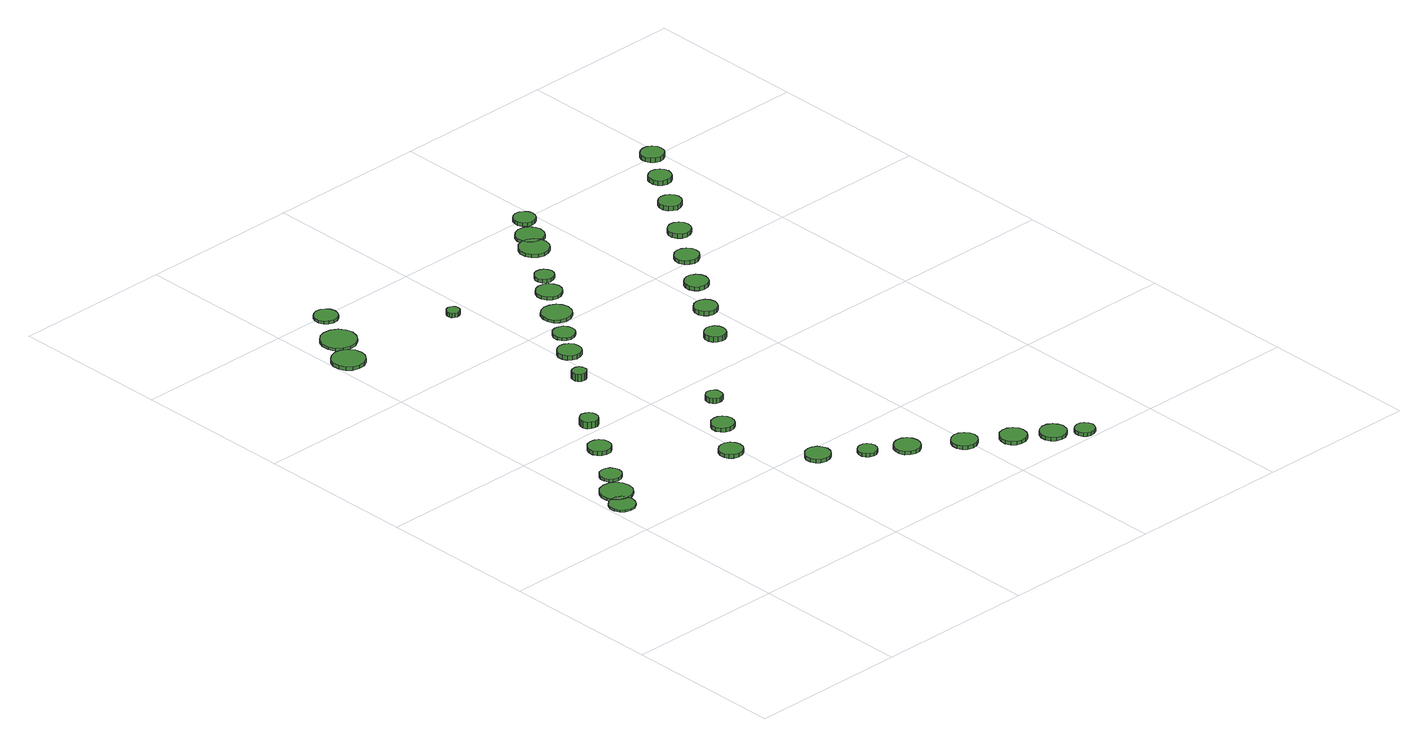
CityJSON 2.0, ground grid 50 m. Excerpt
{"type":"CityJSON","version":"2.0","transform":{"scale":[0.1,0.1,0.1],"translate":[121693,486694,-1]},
"CityObjects":{
"tree1":{"type":"SolitaryVegetationObject","attributes":{"function":"something"},"geometry":[{"type":"MultiSurface","lod":"1","boundaries":[[[0,1,2,3,4,5,6,7,8,9,10,11,12,13,14]],[[15,16,17,18,19,20,21,22,23,24,25,26,27,28,29]],[[0,29,28,1]],[[1,28,27,2]],[[2,27,26,3]],[[3,26,25,4]],[[4,25,24,5]],[[5,24,23,6]],[[6,23,22,7]],[[7,22,21,8]],[[8,21,20,9]],[[9,20,19,10]],[[10,19,18,11]],[[11,18,17,12]],[[12,17,16,13]],[[13,16,15,14]],[[14,15,29,0]]]}]},
"tree2":{"type":"SolitaryVegetationObject","attributes":{"function":"something"},"geometry":[{"type":"MultiSurface","lod":"1","boundaries":[[[30,31,32,33,34,35,36,37,38,39,40,41,42,43,44]],[[45,46,47,48,49,50,51,52,53,54,55,56,57,58,59]],[[30,59,58,31]],[[31,58,57,32]],[[32,57,56,33]],[[33,56,55,34]],[[34,55,54,35]],[[35,54,53,36]],[[36,53,52,37]],[[37,52,51,38]],[[38,51,50,39]],[[39,50,49,40]],[[40,49,48,41]],[[41,48,47,42]],[[42,47,46,43]],[[43,46,45,44]],[[44,45,59,30]]]}]},
"tree3":{"type":"SolitaryVegetationObject","attributes":{"function":"something"},"geometry":[{"type":"MultiSurface","lod":"1","boundaries":[[[60,61,62,63,64,65,66,67,68,69,70,71,72,73,74]],[[75,76,77,78,79,80,81,82,83,84,85,86,87,88,89]],[[60,89,88,61]],[[61,88,87,62]],[[62,87,86,63]],[[63,86,85,64]],[[64,85,84,65]],[[65,84,83,66]],[[66,83,82,67]],[[67,82,81,68]],[[68,81,80,69]],[[69,80,79,70]],[[70,79,78,71]],[[71,78,77,72]],[[72,77,76,73]],[[73,76,75,74]],[[74,75,89,60]]]}]},
"tree4":{"type":"SolitaryVegetationObject","attributes":{"function":"something"},"geometry":[{"type":"MultiSurface","lod":"1","boundaries":[[[90,91,92,93,94,95,96,97,98,99,100,101,102,103,104]],[[105,106,107,108,109,110,111,112,113,114,115,116,117,118,119]],[[90,119,118,91]],[[91,118,117,92]],[[92,117,116,93]],[[93,116,115,94]],[[94,115,114,95]],[[95,114,113,96]],[[96,113,112,97]],[[97,112,111,98]],[[98,111,110,99]],[[99,110,109,100]],[[100,109,108,101]],[[101,108,107,102]],[[102,107,106,103]],[[103,106,105,104]],[[104,105,119,90]]]}]},
"tree5":{"type":"SolitaryVegetationObject","attributes":{"function":"something"},"geometry":[{"type":"MultiSurface","lod":"1","boundaries":[[[120,121,122,123,124,125,126,127,128,129,130,131,132,133,134]],[[135,136,137,138,139,140,141,142,143,144,145,146,147,148,149]],[[120,149,148,121]],[[121,148,147,122]],[[122,147,146,123]],[[123,146,145,124]],[[124,145,144,125]],[[125,144,143,126]],[[126,143,142,127]],[[127,142,141,128]],[[128,141,140,129]],[[129,140,139,130]],[[130,139,138,131]],[[131,138,137,132]],[[132,137,136,133]],[[133,136,135,134]],[[134,135,149,120]]]}]},
"tree6":{"type":"SolitaryVegetationObject","attributes":{"function":"something"},"geometry":[{"type":"MultiSurface","lod":"1","boundaries":[[[150,151,152,153,154,155,156,157,158,159,160,161,162,163,164]],[[165,166,167,168,169,170,171,172,173,174,175,176,177,178,179]],[[150,179,178,151]],[[151,178,177,152]],[[152,177,176,153]],[[153,176,175,154]],[[154,175,174,155]],[[155,174,173,156]],[[156,173,172,157]],[[157,172,171,158]],[[158,171,170,159]],[[159,170,169,160]],[[160,169,168,161]],[[161,168,167,162]],[[162,167,166,163]],[[163,166,165,164]],[[164,165,179,150]]]}]},
"tree7":{"type":"SolitaryVegetationObject","attributes":{"function":"something"},"geometry":[{"type":"MultiSurface","lod":"1","boundaries":[[[180,181,182,183,184,185,186,187,188,189,190,191,192,193,194]],[[195,196,197,198,199,200,201,202,203,204,205,206,207,208,209]],[[180,209,208,181]],[[181,208,207,182]],[[182,207,206,183]],[[183,206,205,184]],[[184,205,204,185]],[[185,204,203,186]],[[186,203,202,187]],[[187,202,201,188]],[[188,201,200,189]],[[189,200,199,190]],[[190,199,198,191]],[[191,198,197,192]],[[192,197,196,193]],[[193,196,195,194]],[[194,195,209,180]]]}]},
"tree8":{"type":"SolitaryVegetationObject","attributes":{"function":"something"},"geometry":[{"type":"MultiSurface","lod":"1","boundaries":[[[210,211,212,213,214,215,216,217,218,219,220,221,222,223,224]],[[225,226,227,228,229,230,231,232,233,234,235,236,237,238,239]],[[210,239,238,211]],[[211,238,237,212]],[[212,237,236,213]],[[213,236,235,214]],[[214,235,234,215]],[[215,234,233,216]],[[216,233,232,217]],[[217,232,231,218]],[[218,231,230,219]],[[219,230,229,220]],[[220,229,228,221]],[[221,228,227,222]],[[222,227,226,223]],[[223,226,225,224]],[[224,225,239,210]]]}]},
"tree9":{"type":"SolitaryVegetationObject","attributes":{"function":"something"},"geometry":[{"type":"MultiSurface","lod":"1","boundaries":[[[240,241,242,243,244,245,246,247,248,249,250,251,252,253,254]],[[255,256,257,258,259,260,261,262,263,264,265,266,267,268,269]],[[240,269,268,241]],[[241,268,267,242]],[[242,267,266,243]],[[243,266,265,244]],[[244,265,264,245]],[[245,264,263,246]],[[246,263,262,247]],[[247,262,261,248]],[[248,261,260,249]],[[249,260,259,250]],[[250,259,258,251]],[[251,258,257,252]],[[252,257,256,253]],[[253,256,255,254]],[[254,255,269,240]]]}]},
"tree10":{"type":"SolitaryVegetationObject","attributes":{"function":"something"},"geometry":[{"type":"MultiSurface","lod":"1","boundaries":[[[270,271,272,273,274,275,276,277,278,279,280,281,282,283,284]],[[285,286,287,288,289,290,291,292,293,294,295,296,297,298,299]],[[270,299,298,271]],[[271,298,297,272]],[[272,297,296,273]],[[273,296,295,274]],[[274,295,294,275]],[[275,294,293,276]],[[276,293,292,277]],[[277,292,291,278]],[[278,291,290,279]],[[279,290,289,280]],[[280,289,288,281]],[[281,288,287,282]],[[282,287,286,283]],[[283,286,285,284]],[[284,285,299,270]]]}]},
"tree11":{"type":"SolitaryVegetationObject","attributes":{"function":"something"},"geometry":[{"type":"MultiSurface","lod":"1","boundaries":[[[300,301,302,303,304,305,306,307,308,309,310,311,312,313,314]],[[315,316,317,318,319,320,321,322,323,324,325,326,327,328,329]],[[300,329,328,301]],[[301,328,327,302]],[[302,327,326,303]],[[303,326,325,304]],[[304,325,324,305]],[[305,324,323,306]],[[306,323,322,307]],[[307,322,321,308]],[[308,321,320,309]],[[309,320,319,310]],[[310,319,318,311]],[[311,318,317,312]],[[312,317,316,313]],[[313,316,315,314]],[[314,315,329,300]]]}]},
"tree12":{"type":"SolitaryVegetationObject","attributes":{"function":"something"},"geometry":[{"type":"MultiSurface","lod":"1","boundaries":[[[330,331,332,333,334,335,336,337,338,339,340,341,342,343,344]],[[345,346,347,348,349,350,351,352,353,354,355,356,357,358,359]],[[330,359,358,331]],[[331,358,357,332]],[[332,357,356,333]],[[333,356,355,334]],[[334,355,354,335]],[[335,354,353,336]],[[336,353,352,337]],[[337,352,351,338]],[[338,351,350,339]],[[339,350,349,340]],[[340,349,348,341]],[[341,348,347,342]],[[342,347,346,343]],[[343,346,345,344]],[[344,345,359,330]]]}]},
"tree13":{"type":"SolitaryVegetationObject","attributes":{"function":"something"},"geometry":[{"type":"MultiSurface","lod":"1","boundaries":[[[360,361,362,363,364,365,366,367,368,369,370,371,372,373,374]],[[375,376,377,378,379,380,381,382,383,384,385,386,387,388,389]],[[360,389,388,361]],[[361,388,387,362]],[[362,387,386,363]],[[363,386,385,364]],[[364,385,384,365]],[[365,384,383,366]],[[366,383,382,367]],[[367,382,381,368]],[[368,381,380,369]],[[369,380,379,370]],[[370,379,378,371]],[[371,378,377,372]],[[372,377,376,373]],[[373,376,375,374]],[[374,375,389,360]]]}]},
"tree14":{"type":"SolitaryVegetationObject","attributes":{"function":"something"},"geometry":[{"type":"MultiSurface","lod":"1","boundaries":[[[390,391,392,393,394,395,396,397,398,399,400,401,402,403,404]],[[405,406,407,408,409,410,411,412,413,414,415,416,417,418,419]],[[390,419,418,391]],[[391,418,417,392]],[[392,417,416,393]],[[393,416,415,394]],[[394,415,414,395]],[[395,414,413,396]],[[396,413,412,397]],[[397,412,411,398]],[[398,411,410,399]],[[399,410,409,400]],[[400,409,408,401]],[[401,408,407,402]],[[402,407,406,403]],[[403,406,405,404]],[[404,405,419,390]]]}]},
"tree15":{"type":"SolitaryVegetationObject","attributes":{"function":"something"},"geometry":[{"type":"MultiSurface","lod":"1","boundaries":[[[420,421,422,423,424,425,426,427,428,429,430,431,432,433,434]],[[435,436,437,438,439,440,441,442,443,444,445,446,447,448,449]],[[420,449,448,421]],[[421,448,447,422]],[[422,447,446,423]],[[423,446,445,424]],[[424,445,444,425]],[[425,444,443,426]],[[426,443,442,427]],[[427,442,441,428]],[[428,441,440,429]],[[429,440,439,430]],[[430,439,438,431]],[[431,438,437,432]],[[432,437,436,433]],[[433,436,435,434]],[[434,435,449,420]]]}]},
"tree16":{"type":"SolitaryVegetationObject","attributes":{"function":"something"},"geometry":[{"type":"MultiSurface","lod":"1","boundaries":[[[450,451,452,453,454,455,456,457,458,459,460,461,462,463,464]],[[465,466,467,468,469,470,471,472,473,474,475,476,477,478,479]],[[450,479,478,451]],[[451,478,477,452]],[[452,477,476,453]],[[453,476,475,454]],[[454,475,474,455]],[[455,474,473,456]],[[456,473,472,457]],[[457,472,471,458]],[[458,471,470,459]],[[459,470,469,460]],[[460,469,468,461]],[[461,468,467,462]],[[462,467,466,463]],[[463,466,465,464]],[[464,465,479,450]]]}]},
"tree17":{"type":"SolitaryVegetationObject","attributes":{"function":"something"},"geometry":[{"type":"MultiSurface","lod":"1","boundaries":[[[480,481,482,483,484,485,486,487,488,489,490,491,492,493,494]],[[495,496,497,498,499,500,501,502,503,504,505,506,507,508,509]],[[480,509,508,481]],[[481,508,507,482]],[[482,507,506,483]],[[483,506,505,484]],[[484,505,504,485]],[[485,504,503,486]],[[486,503,502,487]],[[487,502,501,488]],[[488,501,500,489]],[[489,500,499,490]],[[490,499,498,491]],[[491,498,497,492]],[[492,497,496,493]],[[493,496,495,494]],[[494,495,509,480]]]}]},
"tree18":{"type":"SolitaryVegetationObject","attributes":{"function":"something"}},
"tree19":{"type":"SolitaryVegetationObject","attributes":{"function":"something"},"geometry":[{"type":"MultiSurface","lod":"1","boundaries":[[[510,511,512,513,514,515,516,517,518,519,520,521,522,523,524]],[[525,526,527,528,529,530,531,532,533,534,535,536,537,538,539]],[[510,539,538,511]],[[511,538,537,512]],[[512,537,536,513]],[[513,536,535,514]],[[514,535,534,515]],[[515,534,533,516]],[[516,533,532,517]],[[517,532,531,518]],[[518,531,530,519]],[[519,530,529,520]],[[520,529,528,521]],[[521,528,527,522]],[[522,527,526,523]],[[523,526,525,524]],[[524,525,539,510]]]}]},
"tree20":{"type":"SolitaryVegetationObject","attributes":{"function":"something"},"geometry":[{"type":"MultiSurface","lod":"1","boundaries":[[[540,541,542,543,544,545,546,547,548,549,550,551,552,553,554]],[[555,556,557,558,559,560,561,562,563,564,565,566,567,568,569]],[[540,569,568,541]],[[541,568,567,542]],[[542,567,566,543]],[[543,566,565,544]],[[544,565,564,545]],[[545,564,563,546]],[[546,563,562,547]],[[547,562,561,548]],[[548,561,560,549]],[[549,560,559,550]],[[550,559,558,551]],[[551,558,557,552]],[[552,557,556,553]],[[553,556,555,554]],[[554,555,569,540]]]}]},
"tree21":{"type":"SolitaryVegetationObject","attributes":{"function":"something"}},
"tree22":{"type":"SolitaryVegetationObject","attributes":{"function":"something"},"geometry":[{"type":"MultiSurface","lod":"1","boundaries":[[[570,571,572,573,574,575,576,577,578,579,580,581,582,583,584]],[[585,586,587,588,589,590,591,592,593,594,595,596,597,598,599]],[[570,599,598,571]],[[571,598,597,572]],[[572,597,596,573]],[[573,596,595,574]],[[574,595,594,575]],[[575,594,593,576]],[[576,593,592,577]],[[577,592,591,578]],[[578,591,590,579]],[[579,590,589,580]],[[580,589,588,581]],[[581,588,587,582]],[[582,587,586,583]],[[583,586,585,584]],[[584,585,599,570]]]}]},
"tree23":{"type":"SolitaryVegetationObject","attributes":{"function":"something"}},
"tree24":{"type":"SolitaryVegetationObject","attributes":{"function":"something"},"geometry":[{"type":"MultiSurface","lod":"1","boundaries":[[[600,601,602,603,604,605,606,607,608,609,610,611,612,613,614]],[[615,616,617,618,619,620,621,622,623,624,625,626,627,628,629]],[[600,629,628,601]],[[601,628,627,602]],[[602,627,626,603]],[[603,626,625,604]],[[604,625,624,605]],[[605,624,623,606]],[[606,623,622,607]],[[607,622,621,608]],[[608,621,620,609]],[[609,620,619,610]],[[610,619,618,611]],[[611,618,617,612]],[[612,617,616,613]],[[613,616,615,614]],[[614,615,629,600]]]}]},
"tree25":{"type":"SolitaryVegetationObject","attributes":{"function":"something"},"geometry":[{"type":"MultiSurface","lod":"1","boundaries":[[[630,631,632,633,634,635,636,637,638,639,640,641,642,643,644]],[[645,646,647,648,649,650,651,652,653,654,655,656,657,658,659]],[[630,659,658,631]],[[631,658,657,632]],[[632,657,656,633]],[[633,656,655,634]],[[634,655,654,635]],[[635,654,653,636]],[[636,653,652,637]],[[637,652,651,638]],[[638,651,650,639]],[[639,650,649,640]],[[640,649,648,641]],[[641,648,647,642]],[[642,647,646,643]],[[643,646,645,644]],[[644,645,659,630]]]}]},
"tree26":{"type":"SolitaryVegetationObject","attributes":{"function":"something"},"geometry":[{"type":"MultiSurface","lod":"1","boundaries":[[[660,661,662,663,664,665,666,667,668,669,670,671,672,673,674]],[[675,676,677,678,679,680,681,682,683,684,685,686,687,688,689]],[[660,689,688,661]],[[661,688,687,662]],[[662,687,686,663]],[[663,686,685,664]],[[664,685,684,665]],[[665,684,683,666]],[[666,683,682,667]],[[667,682,681,668]],[[668,681,680,669]],[[669,680,679,670]],[[670,679,678,671]],[[671,678,677,672]],[[672,677,676,673]],[[673,676,675,674]],[[674,675,689,660]]]}]},
"tree27":{"type":"SolitaryVegetationObject","attributes":{"function":"something"},"geometry":[{"type":"MultiSurface","lod":"1","boundaries":[[[690,691,692,693,694,695,696,697,698,699,700,701,702,703,704]],[[705,706,707,708,709,710,711,712,713,714,715,716,717,718,719]],[[690,719,718,691]],[[691,718,717,692]],[[692,717,716,693]],[[693,716,715,694]],[[694,715,714,695]],[[695,714,713,696]],[[696,713,712,697]],[[697,712,711,698]],[[698,711,710,699]],[[699,710,709,700]],[[700,709,708,701]],[[701,708,707,702]],[[702,707,706,703]],[[703,706,705,704]],[[704,705,719,690]]]}]},
"tree28":{"type":"SolitaryVegetationObject","attributes":{"function":"something"},"geometry":[{"type":"MultiSurface","lod":"1","boundaries":[[[720,721,722,723,724,725,726,727,728,729,730,731,732,733,734]],[[735,736,737,738,739,740,741,742,743,744,745,746,747,748,749]],[[720,749,748,721]],[[721,748,747,722]],[[722,747,746,723]],[[723,746,745,724]],[[724,745,744,725]],[[725,744,743,726]],[[726,743,742,727]],[[727,742,741,728]],[[728,741,740,729]],[[729,740,739,730]],[[730,739,738,731]],[[731,738,737,732]],[[732,737,736,733]],[[733,736,735,734]],[[734,735,749,720]]]}]},
"tree29":{"type":"SolitaryVegetationObject","attributes":{"function":"something"},"geometry":[{"type":"MultiSurface","lod":"1","boundaries":[[[750,751,752,753,754,755,756,757,758,759,760,761,762,763,764]],[[765,766,767,768,769,770,771,772,773,774,775,776,777,778,779]],[[750,779,778,751]],[[751,778,777,752]],[[752,777,776,753]],[[753,776,775,754]],[[754,775,774,755]],[[755,774,773,756]],[[756,773,772,757]],[[757,772,771,758]],[[758,771,770,759]],[[759,770,769,760]],[[760,769,768,761]],[[761,768,767,762]],[[762,767,766,763]],[[763,766,765,764]],[[764,765,779,750]]]}]},
"tree30":{"type":"SolitaryVegetationObject","attributes":{"function":"something"},"geometry":[{"type":"MultiSurface","lod":"1","boundaries":[[[780,781,782,783,784,785,786,787,788,789,790,791,792,793,794]],[[795,796,797,798,799,800,801,802,803,804,805,806,807,808,809]],[[780,809,808,781]],[[781,808,807,782]],[[782,807,806,783]],[[783,806,805,784]],[[784,805,804,785]],[[785,804,803,786]],[[786,803,802,787]],[[787,802,801,788]],[[788,801,800,789]],[[789,800,799,790]],[[790,799,798,791]],[[791,798,797,792]],[[792,797,796,793]],[[793,796,795,794]],[[794,795,809,780]]]}]},
"tree31":{"type":"SolitaryVegetationObject","attributes":{"function":"something"},"geometry":[{"type":"MultiSurface","lod":"1","boundaries":[[[810,811,812,813,814,815,816,817,818,819,820,821,822,823,824]],[[825,826,827,828,829,830,831,832,833,834,835,836,837,838,839]],[[810,839,838,811]],[[811,838,837,812]],[[812,837,836,813]],[[813,836,835,814]],[[814,835,834,815]],[[815,834,833,816]],[[816,833,832,817]],[[817,832,831,818]],[[818,831,830,819]],[[819,830,829,820]],[[820,829,828,821]],[[821,828,827,822]],[[822,827,826,823]],[[823,826,825,824]],[[824,825,839,810]]]}]},
"tree32":{"type":"SolitaryVegetationObject","attributes":{"function":"something"},"geometry":[{"type":"MultiSurface","lod":"1","boundaries":[[[840,841,842,843,844,845,846,847,848,849,850,851,852,853,854]],[[855,856,857,858,859,860,861,862,863,864,865,866,867,868,869]],[[840,869,868,841]],[[841,868,867,842]],[[842,867,866,843]],[[843,866,865,844]],[[844,865,864,845]],[[845,864,863,846]],[[846,863,862,847]],[[847,862,861,848]],[[848,861,860,849]],[[849,860,859,850]],[[850,859,858,851]],[[851,858,857,852]],[[852,857,856,853]],[[853,856,855,854]],[[854,855,869,840]]]}]},
"tree33":{"type":"SolitaryVegetationObject","attributes":{"function":"something"},"geometry":[{"type":"MultiSurface","lod":"1","boundaries":[[[870,871,872,873,874,875,876,877,878,879,880,881,882,883,884]],[[885,886,887,888,889,890,891,892,893,894,895,896,897,898,899]],[[870,899,898,871]],[[871,898,897,872]],[[872,897,896,873]],[[873,896,895,874]],[[874,895,894,875]],[[875,894,893,876]],[[876,893,892,877]],[[877,892,891,878]],[[878,891,890,879]],[[879,890,889,880]],[[880,889,888,881]],[[881,888,887,882]],[[882,887,886,883]],[[883,886,885,884]],[[884,885,899,870]]]}]},
"tree34":{"type":"SolitaryVegetationObject","attributes":{"function":"something"},"geometry":[{"type":"MultiSurface","lod":"1","boundaries":[[[900,901,902,903,904,905,906,907,908,909,910,911,912,913,914]],[[915,916,917,918,919,920,921,922,923,924,925,926,927,928,929]],[[900,929,928,901]],[[901,928,927,902]],[[902,927,926,903]],[[903,926,925,904]],[[904,925,924,905]],[[905,924,923,906]],[[906,923,922,907]],[[907,922,921,908]],[[908,921,920,909]],[[909,920,919,910]],[[910,919,918,911]],[[911,918,917,912]],[[912,917,916,913]],[[913,916,915,914]],[[914,915,929,900]]]}]},
"tree35":{"type":"SolitaryVegetationObject","attributes":{"function":"something"},"geometry":[{"type":"MultiSurface","lod":"1","boundaries":[[[930,931,932,933,934,935,936,937,938,939,940,941,942,943,944]],[[945,946,947,948,949,950,951,952,953,954,955,956,957,958,959]],[[930,959,958,931]],[[931,958,957,932]],[[932,957,956,933]],[[933,956,955,934]],[[934,955,954,935]],[[935,954,953,936]],[[936,953,952,937]],[[937,952,951,938]],[[938,951,950,939]],[[939,950,949,940]],[[940,949,948,941]],[[941,948,947,942]],[[942,947,946,943]],[[943,946,945,944]],[[944,945,959,930]]]}]},
"tree36":{"type":"SolitaryVegetationObject","attributes":{"function":"something"},"geometry":[{"type":"MultiSurface","lod":"1","boundaries":[[[960,961,962,963,964,965,966,967,968,969,970,971,972,973,974]],[[975,976,977,978,979,980,981,982,983,984,985,986,987,988,989]],[[960,989,988,961]],[[961,988,987,962]],[[962,987,986,963]],[[963,986,985,964]],[[964,985,984,965]],[[965,984,983,966]],[[966,983,982,967]],[[967,982,981,968]],[[968,981,980,969]],[[969,980,979,970]],[[970,979,978,971]],[[971,978,977,972]],[[972,977,976,973]],[[973,976,975,974]],[[974,975,989,960]]]}]},
"tree37":{"type":"SolitaryVegetationObject","attributes":{"function":"something"},"geometry":[{"type":"MultiSurface","lod":"1","boundaries":[[[990,991,992,993,994,995,996,997,998,999,1000,1001,1002,1003,1004]],[[1005,1006,1007,1008,1009,1010,1011,1012,1013,1014,1015,1016,1017,1018,1019]],[[990,1019,1018,991]],[[991,1018,1017,992]],[[992,1017,1016,993]],[[993,1016,1015,994]],[[994,1015,1014,995]],[[995,1014,1013,996]],[[996,1013,1012,997]],[[997,1012,1011,998]],[[998,1011,1010,999]],[[999,1010,1009,1000]],[[1000,1009,1008,1001]],[[1001,1008,1007,1002]],[[1002,1007,1006,1003]],[[1003,1006,1005,1004]],[[1004,1005,1019,990]]]}]},
"tree38":{"type":"SolitaryVegetationObject","attributes":{"function":"something"},"geometry":[{"type":"MultiSurface","lod":"1","boundaries":[[[1020,1021,1022,1023,1024,1025,1026,1027,1028,1029,1030,1031,1032,1033,1034]],[[1035,1036,1037,1038,1039,1040,1041,1042,1043,1044,1045,1046,1047,1048,1049]],[[1020,1049,1048,1021]],[[1021,1048,1047,1022]],[[1022,1047,1046,1023]],[[1023,1046,1045,1024]],[[1024,1045,1044,1025]],[[1025,1044,1043,1026]],[[1026,1043,1042,1027]],[[1027,1042,1041,1028]],[[1028,1041,1040,1029]],[[1029,1040,1039,1030]],[[1030,1039,1038,1031]],[[1031,1038,1037,1032]],[[1032,1037,1036,1033]],[[1033,1036,1035,1034]],[[1034,1035,1049,1020]]]}]},
"tree39":{"type":"SolitaryVegetationObject","attributes":{"function":"something"},"geometry":[{"type":"MultiSurface","lod":"1","boundaries":[[[1050,1051,1052,1053,1054,1055,1056,1057,1058,1059,1060,1061,1062,1063,1064]],[[1065,1066,1067,1068,1069,1070,1071,1072,1073,1074,1075,1076,1077,1078,1079]],[[1050,1079,1078,1051]],[[1051,1078,1077,1052]],[[1052,1077,1076,1053]],[[1053,1076,1075,1054]],[[1054,1075,1074,1055]],[[1055,1074,1073,1056]],[[1056,1073,1072,1057]],[[1057,1072,1071,1058]],[[1058,1071,1070,1059]],[[1059,1070,1069,1060]],[[1060,1069,1068,1061]],[[1061,1068,1067,1062]],[[1062,1067,1066,1063]],[[1063,1066,1065,1064]],[[1064,1065,1079,1050]]]}]}
},
"vertices":[
[83,642,15],[79,658,15],[70,672,15],[55,680,15],[39,682,15],[23,676,15],[11,665,15],[4,650,15],[4,634,15],[11,619,15],[23,608,15],[39,603,15],[55,604,15],[70,613,15],[79,626,15],[79,626,9],[70,613,9],[55,604,9],[39,603,9],[23,608,9],[11,619,9],[4,634,9],[4,650,9],[11,665,9],[23,676,9],[39,682,9],[55,680,9],[70,672,9],[79,658,9],[83,642,9],
[128,703,16],[124,723,16],[112,740,16],[94,750,16],[74,752,16],[54,746,16],[39,732,16],[31,713,16],[31,693,16],[39,674,16],[54,661,16],[74,654,16],[94,656,16],[112,667,16],[124,683,16],[124,683,8],[112,667,8],[94,656,8],[74,654,8],[54,661,8],[39,674,8],[31,693,8],[31,713,8],[39,732,8],[54,746,8],[74,752,8],[94,750,8],[112,740,8],[124,723,8],[128,703,8],
[167,783,17],[164,796,17],[156,808,17],[144,814,17],[131,816,17],[117,812,17],[107,802,17],[102,790,17],[102,776,17],[107,763,17],[117,754,17],[131,750,17],[144,751,17],[156,758,17],[164,769,17],[164,769,8],[156,758,8],[144,751,8],[131,750,8],[117,754,8],[107,763,8],[102,776,8],[102,790,8],[107,802,8],[117,812,8],[131,816,8],[144,814,8],[156,808,8],[164,796,8],[167,783,8],
[251,914,21],[248,928,21],[239,940,21],[227,947,21],[212,948,21],[198,944,21],[188,934,21],[182,921,21],[182,906,21],[188,893,21],[198,883,21],[212,879,21],[227,880,21],[239,888,21],[248,899,21],[248,899,8],[239,888,8],[227,880,8],[212,879,8],[198,883,8],[188,893,8],[182,906,8],[182,921,8],[188,934,8],[198,944,8],[212,948,8],[227,947,8],[239,940,8],[248,928,8],[251,914,8],
[102,1767,17],[98,1788,17],[85,1805,17],[67,1815,17],[46,1817,17],[26,1811,17],[11,1797,17],[2,1777,17],[2,1756,17],[11,1737,17],[26,1723,17],[46,1717,17],[67,1719,17],[85,1729,17],[98,1746,17],[98,1746,6],[85,1729,6],[67,1719,6],[46,1717,6],[26,1723,6],[11,1737,6],[2,1756,6],[2,1777,6],[11,1797,6],[26,1811,6],[46,1817,6],[67,1815,6],[85,1805,6],[98,1788,6],[102,1767,6],
[324,1040,28],[322,1051,28],[315,1061,28],[305,1066,28],[294,1068,28],[283,1064,28],[274,1056,28],[269,1046,28],[269,1034,28],[274,1023,28],[283,1016,28],[294,1012,28],[305,1013,28],[315,1019,28],[322,1028,28],[322,1028,7],[315,1019,7],[305,1013,7],[294,1012,7],[283,1016,7],[274,1023,7],[269,1034,7],[269,1046,7],[274,1056,7],[283,1064,7],[294,1068,7],[305,1066,7],[315,1061,7],[322,1051,7],[324,1040,7],
[511,646,19],[508,661,19],[499,673,19],[486,680,19],[471,682,19],[457,677,19],[446,667,19],[440,653,19],[440,638,19],[446,625,19],[457,615,19],[471,610,19],[486,612,19],[499,619,19],[508,631,19],[508,631,7],[499,619,7],[486,612,7],[471,610,7],[457,615,7],[446,625,7],[440,638,7],[440,653,7],[446,667,7],[457,677,7],[471,682,7],[486,680,7],[499,673,7],[508,661,7],[511,646,7],
[165,1868,15],[160,1890,15],[147,1908,15],[127,1920,15],[104,1922,15],[83,1915,15],[66,1900,15],[57,1879,15],[57,1856,15],[66,1836,15],[83,1821,15],[104,1814,15],[127,1816,15],[147,1827,15],[160,1846,15],[160,1846,6],[147,1827,6],[127,1816,6],[104,1814,6],[83,1821,6],[66,1836,6],[57,1856,6],[57,1879,6],[66,1900,6],[83,1915,6],[104,1922,6],[127,1920,6],[147,1908,6],[160,1890,6],[165,1868,6],
[673,457,19],[669,472,19],[660,485,19],[646,493,19],[631,495,19],[615,490,19],[604,479,19],[597,465,19],[597,449,19],[604,434,19],[615,424,19],[631,419,19],[646,420,19],[660,428,19],[669,441,19],[669,441,8],[660,428,8],[646,420,8],[631,419,8],[615,424,8],[604,434,8],[597,449,8],[597,465,8],[604,479,8],[615,490,8],[631,495,8],[646,493,8],[660,485,8],[669,472,8],[673,457,8],
[212,1988,16],[209,2002,16],[200,2014,16],[187,2022,16],[172,2023,16],[158,2018,16],[147,2009,16],[141,1995,16],[141,1980,16],[147,1967,16],[158,1957,16],[172,1952,16],[187,1954,16],[200,1961,16],[209,1973,16],[209,1973,7],[200,1961,7],[187,1954,7],[172,1952,7],[158,1957,7],[147,1967,7],[141,1980,7],[141,1995,7],[147,2009,7],[158,2018,7],[172,2023,7],[187,2022,7],[200,2014,7],[209,2002,7],[212,1988,7],
[595,768,20],[592,782,20],[584,794,20],[571,801,20],[557,802,20],[543,798,20],[532,788,20],[526,775,20],[526,760,20],[532,747,20],[543,737,20],[557,733,20],[571,735,20],[584,742,20],[592,754,20],[592,754,7],[584,742,7],[571,735,7],[557,733,7],[543,737,7],[532,747,7],[526,760,7],[526,775,7],[532,788,7],[543,798,7],[557,802,7],[571,801,7],[584,794,7],[592,782,7],[595,768,7],
[480,1247,30],[478,1256,30],[473,1263,30],[465,1268,30],[456,1268,30],[447,1266,30],[440,1260,30],[437,1251,30],[437,1242,30],[440,1234,30],[447,1228,30],[456,1225,30],[465,1226,30],[473,1231,30],[478,1238,30],[478,1238,7],[473,1231,7],[465,1226,7],[456,1225,7],[447,1228,7],[440,1234,7],[437,1242,7],[437,1251,7],[440,1260,7],[447,1266,7],[456,1268,7],[465,1268,7],[473,1263,7],[478,1256,7],[480,1247,7],
[782,377,19],[779,389,19],[772,399,19],[762,405,19],[749,406,19],[738,402,19],[729,394,19],[724,383,19],[724,371,19],[729,360,19],[738,352,19],[749,348,19],[762,349,19],[772,355,19],[779,365,19],[779,365,8],[772,355,8],[762,349,8],[749,348,8],[738,352,8],[729,360,8],[724,371,8],[724,383,8],[729,394,8],[738,402,8],[749,406,8],[762,405,8],[772,399,8],[779,389,8],[782,377,8],
[673,894,23],[671,904,23],[665,913,23],[656,918,23],[646,919,23],[636,916,23],[628,909,23],[624,899,23],[624,889,23],[628,879,23],[636,872,23],[646,869,23],[656,870,23],[665,875,23],[671,884,23],[671,884,7],[665,875,7],[656,870,7],[646,869,7],[636,872,7],[628,879,7],[624,889,7],[624,899,7],[628,909,7],[636,916,7],[646,919,7],[656,918,7],[665,913,7],[671,904,7],[673,894,7],
[566,1362,21],[563,1377,21],[554,1389,21],[541,1396,21],[527,1398,21],[512,1393,21],[501,1383,21],[495,1370,21],[495,1355,21],[501,1341,21],[512,1331,21],[527,1326,21],[541,1328,21],[554,1335,21],[563,1347,21],[563,1347,7],[554,1335,7],[541,1328,7],[527,1326,7],[512,1331,7],[501,1341,7],[495,1355,7],[495,1370,7],[501,1383,7],[512,1393,7],[527,1398,7],[541,1396,7],[554,1389,7],[563,1377,7],[566,1362,7],
[889,315,19],[886,331,19],[876,345,19],[862,353,19],[845,355,19],[830,349,19],[817,338,19],[811,323,19],[811,307,19],[817,292,19],[830,281,19],[845,276,19],[862,277,19],[876,286,19],[886,299,19],[886,299,8],[876,286,8],[862,277,8],[845,276,8],[830,281,8],[817,292,8],[811,307,8],[811,323,8],[817,338,8],[830,349,8],[845,355,8],[862,353,8],[876,345,8],[886,331,8],[889,315,8],
[469,1752,21],[468,1760,21],[463,1767,21],[455,1771,21],[447,1772,21],[439,1769,21],[433,1764,21],[429,1756,21],[429,1748,21],[433,1740,21],[439,1735,21],[447,1732,21],[455,1733,21],[463,1737,21],[468,1744,21],[468,1744,7],[463,1737,7],[455,1733,7],[447,1732,7],[439,1735,7],[433,1740,7],[429,1748,7],[429,1756,7],[433,1764,7],[439,1769,7],[447,1772,7],[455,1771,7],[463,1767,7],[468,1760,7],[469,1752,7],
[628,1451,16],[625,1464,16],[617,1476,16],[605,1482,16],[591,1484,16],[577,1480,16],[567,1470,16],[561,1458,16],[561,1444,16],[567,1431,16],[577,1422,16],[591,1417,16],[605,1419,16],[617,1426,16],[625,1437,16],[625,1437,7],[617,1426,7],[605,1419,7],[591,1417,7],[577,1422,7],[567,1431,7],[561,1444,7],[561,1458,7],[567,1470,7],[577,1480,7],[591,1484,7],[605,1482,7],[617,1476,7],[625,1464,7],[628,1451,7],
[1027,224,19],[1023,240,19],[1013,253,19],[999,262,19],[983,263,19],[967,258,19],[955,247,19],[949,232,19],[949,216,19],[955,201,19],[967,190,19],[983,185,19],[999,187,19],[1013,195,19],[1023,208,19],[1023,208,8],[1013,195,8],[999,187,8],[983,185,8],[967,190,8],[955,201,8],[949,216,8],[949,232,8],[955,247,8],[967,258,8],[983,263,8],[999,262,8],[1013,253,8],[1023,240,8],[1027,224,8],
[704,1547,15],[700,1566,15],[689,1581,15],[672,1590,15],[653,1592,15],[635,1586,15],[621,1574,15],[614,1556,15],[614,1538,15],[621,1520,15],[635,1508,15],[653,1502,15],[672,1504,15],[689,1513,15],[700,1528,15],[700,1528,6],[689,1513,6],[672,1504,6],[653,1502,6],[635,1508,6],[621,1520,6],[614,1538,6],[614,1556,6],[621,1574,6],[635,1586,6],[653,1592,6],[672,1590,6],[689,1581,6],[700,1566,6],[704,1547,6],
[1145,148,19],[1142,164,19],[1132,178,19],[1117,186,19],[1100,188,19],[1084,183,19],[1072,171,19],[1065,156,19],[1065,139,19],[1072,124,19],[1084,112,19],[1100,107,19],[1117,109,19],[1132,117,19],[1142,131,19],[1142,131,8],[1132,117,8],[1117,109,8],[1100,107,8],[1084,112,8],[1072,124,8],[1065,139,8],[1065,156,8],[1072,171,8],[1084,183,8],[1100,188,8],[1117,186,8],[1132,178,8],[1142,164,8],[1145,148,8],
[768,1650,15],[764,1666,15],[755,1679,15],[740,1687,15],[724,1689,15],[709,1684,15],[697,1673,15],[690,1658,15],[690,1642,15],[697,1627,15],[709,1616,15],[724,1611,15],[740,1613,15],[755,1621,15],[764,1634,15],[764,1634,6],[755,1621,6],[740,1613,6],[724,1611,6],[709,1616,6],[697,1627,6],[690,1642,6],[690,1658,6],[697,1673,6],[709,1684,6],[724,1689,6],[740,1687,6],[755,1679,6],[764,1666,6],[768,1650,6],
[1242,85,19],[1238,101,19],[1228,114,19],[1214,123,19],[1197,125,19],[1181,119,19],[1169,108,19],[1162,93,19],[1162,76,19],[1169,61,19],[1181,50,19],[1197,45,19],[1214,46,19],[1228,55,19],[1238,68,19],[1238,68,8],[1228,55,8],[1214,46,8],[1197,45,8],[1181,50,8],[1169,61,8],[1162,76,8],[1162,93,8],[1169,108,8],[1181,119,8],[1197,125,8],[1214,123,8],[1228,114,8],[1238,101,8],[1242,85,8],
[927,1146,24],[925,1159,24],[917,1170,24],[905,1177,24],[892,1178,24],[879,1174,24],[869,1165,24],[864,1153,24],[864,1139,24],[869,1127,24],[879,1118,24],[892,1114,24],[905,1115,24],[917,1122,24],[925,1133,24],[925,1133,7],[917,1122,7],[905,1115,7],[892,1114,7],[879,1118,7],[869,1127,7],[864,1139,7],[864,1153,7],[869,1165,7],[879,1174,7],[892,1178,7],[905,1177,7],[917,1170,7],[925,1159,7],[927,1146,7],
[1308,34,19],[1305,46,19],[1298,57,19],[1287,63,19],[1274,64,19],[1262,60,19],[1253,52,19],[1248,40,19],[1248,28,19],[1253,16,19],[1262,8,19],[1274,4,19],[1287,5,19],[1298,12,19],[1305,22,19],[1305,22,8],[1298,12,8],[1287,5,8],[1274,4,8],[1262,8,8],[1253,16,8],[1248,28,8],[1248,40,8],[1253,52,8],[1262,60,8],[1274,64,8],[1287,63,8],[1298,57,8],[1305,46,8],[1308,34,8],
[809,1722,17],[806,1734,17],[799,1744,17],[788,1750,17],[776,1751,17],[764,1748,17],[755,1739,17],[750,1728,17],[750,1716,17],[755,1705,17],[764,1696,17],[776,1693,17],[788,1694,17],[799,1700,17],[806,1710,17],[806,1710,6],[799,1700,6],[788,1694,6],[776,1693,6],[764,1696,6],[755,1705,6],[750,1716,6],[750,1728,6],[755,1739,6],[764,1748,6],[776,1751,6],[788,1750,6],[799,1744,6],[806,1734,6],[809,1722,6],
[1017,1273,21],[1013,1288,21],[1005,1300,21],[992,1307,21],[978,1308,21],[964,1304,21],[953,1294,21],[947,1281,21],[947,1266,21],[953,1253,21],[964,1243,21],[978,1238,21],[992,1240,21],[1005,1247,21],[1013,1259,21],[1013,1259,7],[1005,1247,7],[992,1240,7],[978,1238,7],[964,1243,7],[953,1253,7],[947,1266,7],[947,1281,7],[953,1294,7],[964,1304,7],[978,1308,7],[992,1307,7],[1005,1300,7],[1013,1288,7],[1017,1273,7],
[914,1856,16],[910,1875,16],[899,1890,16],[882,1900,16],[863,1902,16],[845,1896,16],[831,1883,16],[823,1866,16],[823,1846,16],[831,1829,16],[845,1816,16],[863,1810,16],[882,1812,16],[899,1822,16],[910,1837,16],[910,1837,6],[899,1822,6],[882,1812,6],[863,1810,6],[845,1816,6],[831,1829,6],[823,1846,6],[823,1866,6],[831,1883,6],[845,1896,6],[863,1902,6],[882,1900,6],[899,1890,6],[910,1875,6],[914,1856,6],
[1097,1394,20],[1094,1409,20],[1085,1421,20],[1072,1429,20],[1057,1430,20],[1043,1425,20],[1032,1415,20],[1026,1402,20],[1026,1387,20],[1032,1373,20],[1043,1363,20],[1057,1358,20],[1072,1360,20],[1085,1367,20],[1094,1379,20],[1094,1379,7],[1085,1367,7],[1072,1360,7],[1057,1358,7],[1043,1363,7],[1032,1373,7],[1026,1387,7],[1026,1402,7],[1032,1415,7],[1043,1425,7],[1057,1430,7],[1072,1429,7],[1085,1421,7],[1094,1409,7],[1097,1394,7],
[951,1914,16],[947,1931,16],[937,1946,16],[921,1955,16],[903,1957,16],[886,1951,16],[873,1939,16],[866,1923,16],[866,1905,16],[873,1888,16],[886,1876,16],[903,1871,16],[921,1873,16],[937,1882,16],[947,1896,16],[947,1896,6],[937,1882,6],[921,1873,6],[903,1871,6],[886,1876,6],[873,1888,6],[866,1905,6],[866,1923,6],[873,1939,6],[886,1951,6],[903,1957,6],[921,1955,6],[937,1946,6],[947,1931,6],[951,1914,6],
[996,1993,17],[993,2007,17],[985,2018,17],[973,2025,17],[959,2027,17],[946,2022,17],[936,2013,17],[930,2000,17],[930,1986,17],[936,1974,17],[946,1964,17],[959,1960,17],[973,1962,17],[985,1969,17],[993,1980,17],[993,1980,6],[985,1969,6],[973,1962,6],[959,1960,6],[946,1964,6],[936,1974,6],[930,1986,6],[930,2000,6],[936,2013,6],[946,2022,6],[959,2027,6],[973,2025,6],[985,2018,6],[993,2007,6],[996,1993,6],
[1182,1520,19],[1179,1535,19],[1170,1548,19],[1156,1555,19],[1141,1557,19],[1127,1552,19],[1115,1542,19],[1109,1528,19],[1109,1513,19],[1115,1499,19],[1127,1489,19],[1141,1484,19],[1156,1485,19],[1170,1493,19],[1179,1505,19],[1179,1505,7],[1170,1493,7],[1156,1485,7],[1141,1484,7],[1127,1489,7],[1115,1499,7],[1109,1513,7],[1109,1528,7],[1115,1542,7],[1127,1552,7],[1141,1557,7],[1156,1555,7],[1170,1548,7],[1179,1535,7],[1182,1520,7],
[1267,1641,20],[1264,1655,20],[1256,1667,20],[1243,1674,20],[1229,1676,20],[1215,1671,20],[1204,1662,20],[1198,1648,20],[1198,1634,20],[1204,1621,20],[1215,1611,20],[1229,1606,20],[1243,1608,20],[1256,1615,20],[1264,1627,20],[1264,1627,6],[1256,1615,6],[1243,1608,6],[1229,1606,6],[1215,1611,6],[1204,1621,6],[1198,1634,6],[1198,1648,6],[1204,1662,6],[1215,1671,6],[1229,1676,6],[1243,1674,6],[1256,1667,6],[1264,1655,6],[1267,1641,6],
[1356,1771,20],[1353,1785,20],[1344,1796,20],[1332,1804,20],[1317,1805,20],[1304,1801,20],[1293,1791,20],[1287,1778,20],[1287,1763,20],[1293,1750,20],[1304,1741,20],[1317,1736,20],[1332,1738,20],[1344,1745,20],[1353,1757,20],[1353,1757,6],[1344,1745,6],[1332,1738,6],[1317,1736,6],[1304,1741,6],[1293,1750,6],[1287,1763,6],[1287,1778,6],[1293,1791,6],[1304,1801,6],[1317,1805,6],[1332,1804,6],[1344,1796,6],[1353,1785,6],[1356,1771,6],
[1435,1895,20],[1432,1909,20],[1424,1920,20],[1411,1927,20],[1397,1929,20],[1384,1924,20],[1373,1915,20],[1368,1902,20],[1368,1888,20],[1373,1875,20],[1384,1865,20],[1397,1861,20],[1411,1862,20],[1424,1869,20],[1432,1881,20],[1432,1881,5],[1424,1869,5],[1411,1862,5],[1397,1861,5],[1384,1865,5],[1373,1875,5],[1368,1888,5],[1368,1902,5],[1373,1915,5],[1384,1924,5],[1397,1929,5],[1411,1927,5],[1424,1920,5],[1432,1909,5],[1435,1895,5],
[1510,2002,20],[1507,2016,20],[1498,2028,20],[1485,2036,20],[1471,2037,20],[1457,2033,20],[1446,2023,20],[1440,2009,20],[1440,1995,20],[1446,1982,20],[1457,1972,20],[1471,1967,20],[1485,1969,20],[1498,1976,20],[1507,1988,20],[1507,1988,6],[1498,1976,6],[1485,1969,6],[1471,1967,6],[1457,1972,6],[1446,1982,6],[1440,1995,6],[1440,2009,6],[1446,2023,6],[1457,2033,6],[1471,2037,6],[1485,2036,6],[1498,2028,6],[1507,2016,6],[1510,2002,6]
]}
